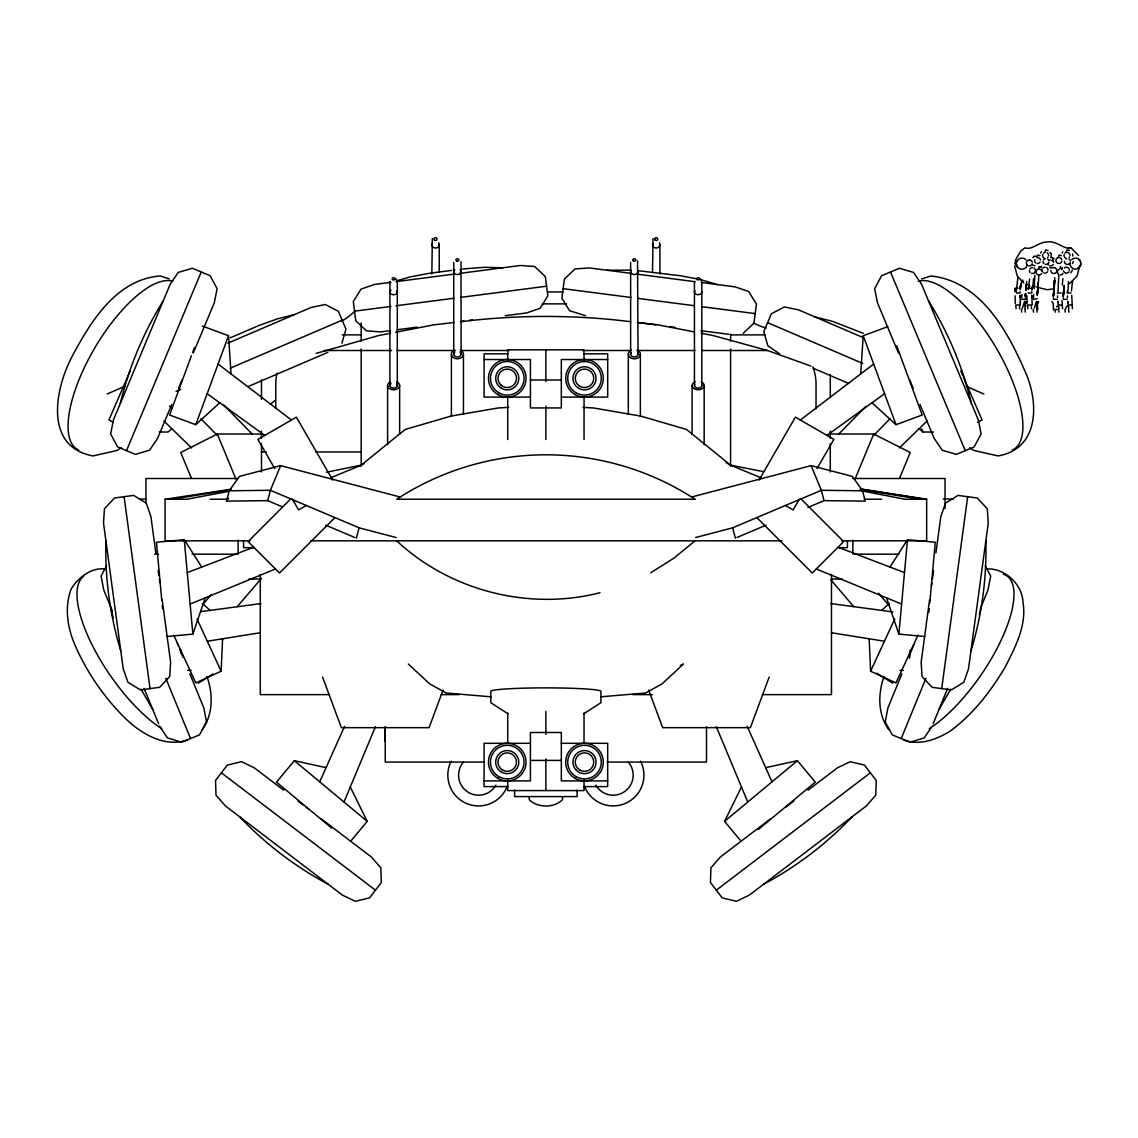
<?xml version="1.0" encoding="UTF-8"?>
<svg xmlns="http://www.w3.org/2000/svg" width="1138" height="1138" viewBox="0 0 1138 1138"><rect width="100%" height="100%" fill="white"/><g stroke="black" fill="none" stroke-linecap="round" stroke-linejoin="round"><path stroke-width="1.5" d="M385.241 741.393L385.241 727.395M1014.925 291.641L1015.153 288.213L1017.941 288.213M105.905 540.735C104.881 577.862 109.973 615.473 120.813 651.007M1038.738 275.752L1038.525 281.57M1058.781 275.752L1057.999 291.698M1034.855 275.254L1034.158 288.782M173.716 635.089L195.793 682.928L221.142 671.221L222.607 638.774M1026.604 284.301L1026.732 281.57M1054.798 277.686L1054.684 280.033A52.732 3.499 90 0 1 1053.404 296.605L1053.361 296.207A47.327 3.13 -90 0 0 1054.57 280.104A46.644 3.087 -90 0 1 1053.319 295.823L1053.247 295.339A39.56 2.617 -90 0 0 1054.414 280.802M1068.454 281.57L1067.885 291.698M1022.735 282.338L1022.849 280.033M860.712 373.933L863.23 335.71L887.782 326.663M1020.359 297.089L1020.459 295.837M1026.661 301.47L1026.519 302.736M1032.152 297.089L1032.251 295.837M1038.453 301.47C1038.923 303.377 1036.192 304.315 1037.173 301.869L1037.785 309.479M1033.56 278.625L1032.877 286.861M1062.821 278.625L1062.309 285.055M1017.913 277.245L1016.277 291.598M1021.44 283.078L1021.611 280.93M1072.551 280.93L1071.413 291.157M1021.938 294.543L1021.625 297.957M1029.563 279.094L1028.425 289.507M1033.731 294.543L1033.418 297.957M909.575 658.248L910.329 649.585M924.924 636.512L898.878 634.122L907.498 539.697L935.294 542.243L929.703 603.439M928.907 612.187L929.22 608.688M1057.458 297.687L1057.643 295.866M1067.344 297.687L1067.544 295.866M1079.763 265.808L1076.989 276.164L1069.421 283.746M929.59 599.74L921.126 662.33L922.079 676.584L932.122 687.324L951.311 689.913L963.843 682.231L968.538 668.731L988.253 522.996L987.3 508.743L977.258 498.003L958.068 495.4L945.536 503.096L940.827 516.581L935.905 553.011M931.439 586.027L931.908 582.599M932.378 579.171L933.53 570.593M941.709 688.618L967.67 496.694M1053.859 259.009L1053.973 258.241M1072.821 256.078L1072.579 253.831M1073.376 261.47L1072.465 263.547M1072.38 270.147L1070.844 272.679M1058.027 302.48L1058.283 301.342L1058.354 302.779M1067.913 302.48L1068.169 301.342L1068.241 302.779M979.292 614.62L981.198 606.554M1019.904 295.78L1020.786 297.374M120.329 403.421C128.964 367.275 143.601 332.282 163.275 300.759M282.21 506.78L267.7 500.635L226.505 501.118L229.222 490.791L239.421 476.381L280.631 465.641L400.59 497.121M267.7 500.635L270.417 490.293L280.631 465.641M356.365 538.146L359.082 527.804L270.417 490.293L229.222 490.791M341.912 343.235L345.966 329.11L338.342 311.3L325.312 304.5L311.314 307.388L227.828 343.178M1052.366 260.929L1053.219 258.084L1050.986 257.43M1061.612 269.678L1062.28 267.444M970.942 651.007C981.781 615.473 986.874 577.862 985.849 540.735M166.831 636.512L192.877 634.122L205.21 597.863M884.013 676.626C877.825 693.639 877.739 714.764 888.849 729.743M191.412 355.725L169.562 415.043L195.75 424.687L219.734 402.781M192.621 352.424L194.442 347.488M195.75 424.687L228.525 335.71L202.336 326.065M443.052 690.083L429.097 727.666L341.372 727.666L322.552 677.01M769.203 677.01L750.383 727.666L662.657 727.666L648.688 690.083M1056.69 306.961L1056.96 306.222M1066.861 306.222L1065.751 308.626M901.879 673.895L887.925 707.921L885.25 721.947L892.249 734.878L910.172 742.218L924.241 737.936L932.193 726.072M908.608 657.494L913.857 644.677M901.211 738.548L925.919 678.319M933.146 723.754L947.67 688.348M980.458 608.375L987.997 589.996L990.672 575.97L985.224 565.913M855.036 479.098L873.7 434.019L910.215 452.511L899.546 478.273M1015.267 260.446L1020.615 251.171L1024.897 247.871C1032.635 250.317 1037.572 242.067 1047.913 241.896C1056.021 240.516 1065.253 250.104 1070.588 247.871L1068.525 248.184L1071.057 247.871L1078.611 255.453M126.503 450.648L201.241 271.982M171.753 404.474L157.57 438.386L149.533 450.207L135.436 454.389L117.57 446.921L110.656 433.948L113.43 419.922L170.188 284.244L178.211 272.437L192.308 268.255L210.174 275.723L217.102 288.696L214.328 302.708L193.289 352.993M178.595 388.115L181.938 380.135M344.003 802.034L375.455 726.67M130.201 370.888L108.935 419.965L113.473 422.383M432.326 238.468L431.843 274.03M653.027 238.468L652.529 272.295M1040.658 253.049L1041.441 251.754M1051.128 256.79L1051.199 253.831M1062.039 253.049L1062.835 251.754M319.735 781.82L344.515 726.4M918.039 635.089L895.962 682.928L870.613 671.221L894.753 618.916M950.756 689.13L938.978 709.515M1036.931 256.761L1037.771 255.04L1040.004 255.694M1045.011 251.583L1045.85 249.848L1048.07 250.516M1038.468 268.255L1039.307 266.52L1041.54 267.188M1058.326 256.761L1059.165 255.04L1061.398 255.694M1066.391 251.583L1067.231 249.848L1069.464 250.516M1060.701 266.52L1059.862 268.255L1062.095 268.924M741.293 841.451L724.55 821.351L741.464 786.984M1034.286 308.156L1036.419 301.342L1036.846 308.697M106.531 565.913L101.083 575.97L103.757 589.996L112.321 610.878M759.089 480.037L795.391 417.162L833.87 439.382L817.041 468.515M799.331 499.184L793.143 509.924L785.448 505.485M1022.223 308.626L1024.627 301.342L1025.054 308.697M890.001 567.065L907.498 539.697M202.123 729.743C213.247 714.764 213.147 693.639 206.96 676.626M226.505 501.118L228.539 498.245M1032.891 257.529L1034.072 256.434M1040.388 267.188L1041.569 266.093M326.065 767.652L294.344 760.682L276.477 782.133L331.812 828.194M350.461 841.451L367.204 821.351L350.291 786.984M203.275 603.965L211.327 594.534M237.245 606.654L261.399 578.374M852.092 816.814C826.544 843.784 796.372 866.786 763.57 884.24M838.962 433.877L866.032 406.209M874.012 435.129L890.001 418.784M290.645 499.013L248.084 541.588L279.493 573.011L334.586 517.918M899.319 447.974L927.029 421.046M743.242 333.306L753.925 323.206L756.429 304.002L748.676 291.513L735.162 286.89L701.25 282.48M881.537 610.381L889.404 603.496M171.866 428.77L167.955 432.027L159.32 432.027M724.55 821.351L797.411 760.682L815.277 782.133L758.591 829.318M695.034 540.835L673.895 558.161L650.78 572.727M800.327 420.022L873.671 364.046M770.582 818.763L720.34 857.028L710.937 867.782L710.439 882.476L722.175 897.882L736.471 901.31L749.33 895.094L866.331 805.96L875.734 795.22L876.232 780.512L864.496 765.106L850.2 761.692L837.326 767.908L808.08 790.185M785.718 807.226L793.983 800.924M716.3 890.172L870.357 772.816M826.956 435.399L884.582 393.691M583.737 713.754L600.921 702.715L600.921 691.349A55.051 3.471 0 0 0 545.87 687.878A55.051 3.471 0 0 0 490.819 691.349L490.819 702.715L508.017 713.754M198.24 683.213L212.877 674.052M121.254 447.888L117.001 450.463L93.003 455.925C43.344 446.821 55.221 388.129 72.306 356.023C90.955 321.172 116.474 279.493 160.031 275.965L169.334 278.881M306.307 505.485L298.611 509.924L292.423 499.184M977.499 422.383L982.051 419.965L963.516 377.219M262.039 434.019L217.287 434.019L180.757 452.511L191.426 478.273M680.325 665.502L683.454 664.009L662.003 683.938L645.459 693.028L600.708 696.812M107.143 394.004L124.767 386.308M230.36 337.758L258.838 325.553L277.188 318.925L294.87 314.444M176.077 391.387L180.786 389.367M230.118 368.228L342.154 320.205M248.269 386.479L327.858 352.353M695.688 537.52L732.673 527.804L821.337 490.293L862.533 490.791L865.25 501.118L824.04 500.635L807.923 507.463M736.997 537.463L766.016 525.187M330.689 477.789L361.159 465.186A371.955 371.955 0 0 1 364.103 463.507M190.131 604.065L275.467 568.972M1034.001 256.477L1035.751 256.064M187.258 572.599L253.717 547.222M872.021 402.781L896.004 424.687L922.193 415.043L896.701 345.838M316.051 353.434L378.47 335.582L390.562 333.235M921.638 278.881L930.941 275.965C981.81 281.399 1009.15 333.818 1027.045 376.009C1038.966 406.223 1037.728 449.282 997.969 455.925L973.972 450.463L969.732 447.888M187.272 740.013C165.238 747.694 141.894 734.266 126.218 719.216C105.151 698.746 88.124 674.279 76.033 647.508C67.782 629.328 64.098 608.83 70.883 589.569C77.555 578.047 91.253 567.137 105.151 569M397.105 280.73L409.822 276.989L428.983 273.348L451.644 270.403M692.886 496.666L811.124 465.641L852.334 476.381L862.533 490.791M765.689 767.652L797.411 760.682M326.364 472.227L361.159 465.186L405.213 429.453L451.075 416.067L498.174 407.973L508.771 407.376M395.74 332.239L433.72 324.856L454.162 322.495M228.809 491.332L186.917 499.241L165.095 499.241L165.095 540.835L250.019 540.835M600.011 592.699C529.07 610.964 450.235 590.85 396.721 540.835M171.866 499.241L230.843 489.724M207.287 641.235L260.374 632.728M165.095 499.241L230.9 489.269M1068.525 248.184L1069.677 248.013M985.821 569C1003.986 567.336 1022.479 583.908 1022.991 602.443C1026.874 625.26 1015.352 646.996 1005.366 666.726C990.985 691.136 973.26 714.038 950.344 731.023C937.001 739.472 919.177 745.959 903.7 740.013M200.516 611.675L260.986 603.553M1053.333 288.91L1047.159 289.721L1036.675 287.117M462.569 268.981L484.447 267.288L502.669 267.8M390.974 282.309L374.573 284.429L361.059 289.066L353.306 301.556L355.796 320.76L366.493 330.859L380.746 331.883L390.505 330.617M395.939 281.655L454.361 274.073M459.51 273.404L520.422 265.495L534.675 266.505L545.358 276.605L547.862 295.823L540.109 308.313L526.581 312.936L505.229 315.71M354.558 311.158L390.96 306.435M395.939 305.781L453.891 298.256M460.52 297.388L546.61 286.207M397.134 329.75L417.205 327.147M460.52 321.513L463.963 321.072M469.112 320.404L472.54 319.963M460.975 321.713C517.249 314.671 574.505 314.671 630.779 321.713M201.753 567.065L184.256 539.697L156.461 542.243L161.724 599.939M1049.72 267.828L1051.441 267.771M607.052 270.247L630.594 270.119M1077.857 268.454A5.562 5.548 -90 0 0 1080.631 263.646L1080.915 265.083L1076.989 269.009A5.562 5.548 -90 0 1 1070.005 263.646M1027.017 288.213L1032.45 288.213M1016.262 293.035L1020.046 293.035L1020.061 291.598M1028.055 293.035L1031.839 293.035L1031.853 291.598M1057.316 293.035L1061.1 293.035M1070.986 293.035L1067.202 293.035L1067.202 291.598M1021.64 299.365L1025.423 299.365L1025.409 297.957M1033.432 299.365L1037.216 298.654M1057.259 299.365L1053.475 299.365L1053.461 297.957M1067.16 299.365L1063.361 299.365L1063.347 297.957M1025.964 303.405L1025.139 303.405L1025.381 301.869L1025.637 306.378M542.328 303.874L566.496 303.874M1062.295 304.998L1058.667 304.998L1058.923 308.754M1072.181 304.998L1068.554 304.998L1068.81 308.754M342.268 334.885L361.173 334.885M730.596 334.885L764.978 334.885M324.202 350.504L391.6 350.504M396.636 350.504L455.442 350.504M460.762 350.504L508.971 350.504M582.784 350.504L630.993 350.504M637.067 350.504L695.119 350.504M701.933 350.504L767.538 350.504L810.996 366.123M508.117 353.818L484.077 353.818L484.077 397.105L530.436 397.105M583.652 353.818L607.692 353.818L607.692 397.105L561.333 397.105M484.077 359.523L530.436 359.523L530.436 407.93L561.333 407.93L561.333 359.523L607.692 359.523M530.436 380.021L561.333 380.021M919.12 428.77L923.032 432.027L933.388 432.027M830.655 434.019L873.7 434.019M261.484 451.971L266.235 451.971M315.838 451.971L361.173 451.971M238.112 478.501L145.934 478.501L145.934 503.138M852.874 478.501L945.052 478.501L945.052 508.416M139.206 499.041L146.446 499.041M943.16 499.041L953.374 499.041M210.174 499.241L227.572 499.241M864.183 499.241L881.58 499.241M841.736 540.835L926.659 540.835L926.659 499.241L904.838 499.241L861.622 490.848M310.589 540.835L781.849 540.835M254.13 547.663L243.575 547.663L243.575 540.664M838.521 547.663L847.412 547.663L847.412 540.664M154.768 554.178L158.338 554.178M192.023 554.178L238.112 554.178L238.112 540.095M854.638 554.178L898.963 554.178M248.852 579.029L260.915 579.029M831.793 579.029L842.12 579.029M187.642 670.382L191.099 670.382M899.888 670.382L903.33 670.382M329.465 694.621L260.289 694.621L260.289 574.42M441.217 694.621L458.955 694.621M632.799 694.621L652.302 694.621M762.275 694.621L831.465 694.621L831.465 574.42M530.422 743.313L484.077 743.313L484.077 786.6L508.103 786.6M561.333 743.313L607.678 743.313L607.678 786.6L583.638 786.6M530.422 760.397L561.333 760.397M484.632 762.076L385.241 762.076L385.241 726.599M607.109 762.076L706.513 762.076L706.513 726.599M484.077 780.896L530.422 780.896L530.422 732.488L561.333 732.488L561.333 780.896L607.678 780.896M491.047 696.812L446.295 693.028L429.751 683.938L408.3 664.009M582.983 407.376L593.581 407.973L640.666 416.067L686.541 429.453L730.596 465.186L761.052 477.789M637.678 270.616L680.737 275.794L696.428 278.767M639.3 322.694L658.02 324.856L694.28 331.898M631.377 273.404L589.313 267.942L575.06 268.966L564.377 279.066L561.873 298.27L569.626 310.759L585.629 315.71M637.977 274.258L695.176 281.698M563.125 288.668L630.993 297.473M637.607 298.341L693.924 305.653M702.203 306.734L755.177 313.604M637.195 322.41L656.071 324.856M669.798 326.649L674.948 327.317M700.923 330.689L728.989 334.33M1032.564 286.164L1035.239 286.52M830.768 603.553L892.846 611.903M860.314 488.942L926.659 499.241M860.399 489.056L923.359 498.97M831.38 632.728L884.454 641.235M860.399 489.397L919.888 499.241M701.193 333.235L713.27 335.582L767.538 350.504M763.314 471.616L730.596 465.186A371.955 371.955 0 0 0 726.172 462.682M814.865 316.89L832.547 321.371L863.258 333.292M359.082 527.804L396.067 537.52M699.913 279.436L717.409 284.585M1032.707 265.069L1034.94 265.737M838.037 547.222L904.497 572.599M816.287 568.972L901.623 604.065M1026.149 284.258L1029.89 285.809M325.738 525.187L354.757 537.463M863.059 337.545L798.421 309.849L784.423 306.947L771.393 313.761L763.769 331.556L767.823 345.696L779.573 353.818M767.581 322.651L862.718 363.435M813.357 368.299L848.749 383.478M966.219 386.308L983.844 394.004M1049.833 252.522L1050.744 253.191M169.406 406.152L172.307 407.66M328.185 884.24C295.382 866.786 265.197 843.784 239.663 816.814M876.644 673.127L892.747 683.213M207.173 393.691L264.798 435.399M218.083 364.046L291.428 420.022M283.661 790.185L254.414 767.908L241.555 761.692L227.259 765.106L215.523 780.512L216.021 795.22L225.424 805.96L342.41 895.094L355.284 901.31L369.58 897.882L381.315 882.476L380.817 867.782L371.415 857.028L321.172 818.763M297.772 800.924L303.277 805.121M306.037 807.226L308.782 809.317M221.384 772.816L375.44 890.172M1023.83 282.921L1017.344 276.164L1014.57 265.808M294.344 760.682L367.204 821.351M202.351 603.496L210.217 610.381M163.943 421.046L191.653 447.974M801.109 499.013L843.671 541.588L812.262 573.011L757.168 517.918M223.717 404.943L252.01 433.877M200.985 418.784L216.974 435.129M878.508 593.183L888.849 605.316M830.74 579.711L853.728 606.654M159.562 726.072L167.514 737.936L181.582 742.218L199.491 734.878L206.504 721.947L203.83 707.921L189.875 673.895M928.48 300.759C948.153 332.282 962.791 367.275 971.425 403.421M152.777 709.515L140.998 689.13M332.666 480.037L296.364 417.162L257.885 439.382L274.713 468.515M637.536 260.972L638.034 354.103M700.823 279.08L701.819 281.598L701.819 385.512M396.309 279.08L397.318 281.598L397.318 385.512M197.002 618.916L221.142 671.221M747.225 726.4L772.019 781.82M960.771 370.888L962.833 375.64M921.666 428.898L923.032 432.027M890.513 271.982L965.252 450.648M898.465 352.993L877.426 302.708L874.653 288.696L881.58 275.723L899.447 268.255L913.544 272.437L921.567 284.244L978.324 419.922L981.098 433.948L974.185 446.921L956.318 454.389L942.221 450.207L934.184 438.386L920.002 404.474M909.817 380.135L913.16 388.115M716.3 726.67L747.751 802.034M811.124 465.641L821.337 490.293L824.04 500.635M217.287 434.019L235.95 479.098M177.244 643.084L178.552 646.284M179.861 649.485L183.147 657.494M165.835 678.319L190.544 738.548M144.085 688.348L158.609 723.754M863.23 335.71L896.004 424.687M886.545 597.863L898.878 634.122M732.673 527.804L735.376 538.146M110.542 606.554L113.217 617.849M460.99 261.669L461.118 354.103M155.849 553.011L150.913 516.581L146.219 503.096L133.687 495.4L114.497 498.003L104.454 508.743L103.501 522.996L123.203 668.731L127.911 682.231L140.443 689.913L159.633 687.324L169.676 676.584L170.629 662.33L162.165 599.74M158.225 570.593L158.922 575.743M159.377 579.171L159.846 582.599M124.085 496.694L150.045 688.618M1080.631 263.646L1080.915 262.209A5.562 5.548 -90 0 0 1071.626 259.706M1068.539 309.479L1068.852 312.125M1064.926 309.479L1065.225 312.125M1058.966 312.125L1058.653 309.479L1055.026 309.479L1055.339 312.125M1036.803 309.479L1037.102 312.125M1033.176 309.479L1033.489 312.125M1025.011 309.479L1025.31 312.125M1020.459 303.135L1020.359 301.897M1021.383 309.479L1021.696 312.125M1015.309 288.611L1015.437 291.47M1032.479 295.98L1032.579 297.374M184.256 539.697L192.877 634.122M162.208 605.188L162.535 608.688M180.643 649.585L180.942 653.056M1072.437 308.754L1071.712 295.254M1061.996 300.603L1062.551 308.754M1051.74 301.499L1053.191 303.405L1053.518 310.034M1032.209 304.998L1031.753 295.254M1031.483 308.754L1031.227 304.998L1027.6 304.998L1027.856 308.754M1020.416 304.998L1019.961 295.254M1019.676 308.754L1019.435 304.998L1015.807 304.998L1016.063 308.754M228.525 335.71L231.042 373.933M1067.928 301.869L1068.184 306.378M1058.041 301.869L1058.297 306.378M869.148 638.774L870.613 671.221M1026.889 295.795L1027.088 303.462M1015.096 295.795L1015.295 303.462M852.874 540.095L852.874 554.178M830.285 374.53L830.285 397.546M830.285 431.202L830.285 438.286M830.285 443.607L830.285 471.943M816.046 408.898L816.046 384.246A49.347 49.347 0 0 0 812.873 366.863M730.596 334.06L730.596 341.172M730.596 349.11L730.596 466.395M704.152 385.512L704.152 444.773M694.436 281.598L694.436 385.512M692.117 385.512L692.117 434.318M659.926 244.514L659.926 274.03M640.353 354.103L640.353 416.209M630.637 262.423L630.637 354.103M628.318 354.103L628.318 414.431M584.05 360.39L584.05 349.835L507.719 349.835L507.719 360.39M584.05 397.318L584.05 439.538M584.036 713.199L584.036 743.1M584.036 780.028L584.036 790.583L507.719 790.583L507.719 780.028M577.151 790.085L577.151 796.586L514.604 796.586L514.604 790.085M562.542 796.586L562.542 799.573C554.505 808.179 537.25 808.179 529.213 799.573L529.213 796.586M545.884 349.835L545.884 381.486M545.884 406.11L545.884 439.538M545.87 711.435L545.87 734.309M545.87 758.932L545.87 790.583M507.719 397.318L507.719 439.538M507.719 713.199L507.719 743.1M463.436 354.103L463.436 414.431M453.721 262.423L453.721 354.103M451.402 354.103L451.402 416.209M439.225 244.514L439.225 272.295M399.637 385.512L399.637 434.318M389.921 281.598L389.921 385.512M387.603 385.512L387.603 444.773M361.173 322.993L361.159 341.172M361.173 349.082L361.173 466.395M275.737 408.556L275.737 384.246A49.347 49.347 0 0 1 277.018 373.036M261.484 379.765L261.484 399.324M261.484 431.202L261.484 438.286M261.484 443.607L261.484 471.943M1079.009 259.706A5.562 5.548 -90 0 1 1079.891 260.858M1017.642 267.572A5.562 5.548 -90 0 1 1016.006 263.646L1016.206 262.209A5.562 5.548 -90 0 1 1016.76 260.858M1025.95 259.706A5.562 5.548 -90 0 0 1016.675 262.209L1015.039 262.209L1014.854 263.646L1016.476 263.646A5.562 5.548 -90 0 0 1027.386 265.083M1035.281 271.413A2.973 2.973 0 0 1 1031.597 273.404M1030.288 272.594A2.973 2.973 0 0 1 1029.477 270.474M1029.918 269.009A2.973 2.973 0 0 1 1032.522 267.601M1034.001 268.027A2.973 2.973 0 0 1 1035.409 270.645M1040.047 262.081A2.973 2.973 0 0 1 1037.429 263.49M1035.95 263.049A2.973 2.973 0 0 1 1034.67 259.677M1036.832 257.643A2.973 2.973 0 0 1 1037.6 257.558M1038.368 257.686A2.973 2.973 0 0 1 1040.402 259.848M1070.261 262.352A2.973 2.973 0 0 1 1066.562 264.343M1065.851 264.016A2.973 2.973 0 0 1 1064.443 261.413M1065.993 258.881A2.973 2.973 0 0 1 1066.719 258.611M1068.966 258.966A2.973 2.973 0 0 1 1070.303 260.815M1032.18 263.774A2.973 2.973 0 0 1 1028.482 265.766M1027.173 264.955A2.973 2.973 0 0 1 1026.49 262.067M1026.803 261.356A2.973 2.973 0 0 1 1027.927 260.303M1028.638 260.033A2.973 2.973 0 0 1 1029.421 259.948M1030.175 260.076A2.973 2.973 0 0 1 1032.223 262.238M1047.543 271.74A2.973 2.973 0 0 1 1044.158 273.02M1042.849 272.21A2.973 2.973 0 0 1 1042.166 269.336M1042.977 268.027A2.973 2.973 0 0 1 1045.097 267.217M1046.562 267.658A2.973 2.973 0 0 1 1047.984 270.261M1041.583 273.575A2.973 2.973 0 0 1 1038.197 274.855M1037.5 274.543A2.973 2.973 0 0 1 1036.206 271.171M1036.519 270.46A2.973 2.973 0 0 1 1039.904 269.165M1040.601 269.493A2.973 2.973 0 0 1 1041.939 271.328M1061.754 261.384A2.973 2.973 0 0 1 1058.824 263.49M1058.055 263.376A2.973 2.973 0 0 1 1056.064 259.677M1056.377 258.98A2.973 2.973 0 0 1 1057.501 257.913M1058.212 257.643A2.973 2.973 0 0 1 1058.994 257.558M1059.748 257.686A2.973 2.973 0 0 1 1061.797 259.848M1062.963 273.575A2.973 2.973 0 0 1 1060.36 274.983M1058.881 274.543A2.973 2.973 0 0 1 1057.6 271.171M1057.913 270.46A2.973 2.973 0 0 1 1059.037 269.407M1069.507 256.904A2.973 2.973 0 0 1 1069.009 257.501M1065.424 257.871A2.973 2.973 0 0 1 1064.13 254.499M1064.94 253.191A2.973 2.973 0 0 1 1067.06 252.38M1067.828 252.508A2.973 2.973 0 0 1 1069.137 253.305L1069.862 254.656A2.973 2.973 0 0 1 1069.948 255.438M1068.923 271.74A2.973 2.973 0 0 1 1065.552 273.02M1064.841 272.707A2.973 2.973 0 0 1 1063.518 270.858M1064.357 268.027A2.973 2.973 0 0 1 1067.245 267.33M1067.956 267.658A2.973 2.973 0 0 1 1069.364 270.261M1056.676 271.413A2.973 2.973 0 0 1 1052.991 273.404M1052.28 273.092A2.973 2.973 0 0 1 1050.872 270.474M1052.422 267.956A2.973 2.973 0 0 1 1054.684 267.714M1055.395 268.027A2.973 2.973 0 0 1 1056.804 270.645M1053.247 264.471A2.973 2.973 0 0 1 1049.876 265.766M1048.567 264.955A2.973 2.973 0 0 1 1047.842 263.603M1050.033 260.033A2.973 2.973 0 0 1 1050.801 259.948M1052.28 260.389A2.973 2.973 0 0 1 1052.878 260.887M1053.333 261.512A2.973 2.973 0 0 1 1053.617 262.238M1048.866 262.352A2.973 2.973 0 0 1 1045.168 264.343M1043.859 263.532A2.973 2.973 0 0 1 1043.048 261.413M1043.489 259.948A2.973 2.973 0 0 1 1045.324 258.611M1047.572 258.966A2.973 2.973 0 0 1 1048.909 260.815M1048.112 256.904A2.973 2.973 0 0 1 1047.614 257.501M1044.03 257.871A2.973 2.973 0 0 1 1042.735 254.499M1043.546 253.191A2.973 2.973 0 0 1 1044.897 252.465M1047.145 252.821A2.973 2.973 0 0 1 1047.742 253.305L1048.468 254.656A2.973 2.973 0 0 1 1048.553 255.438M1064.073 286.349A46.644 3.087 -90 0 1 1063.205 295.823L1063.134 295.339A39.56 2.617 -90 0 0 1064.073 285.382M1064.115 286.506A47.327 3.13 -90 0 1 1063.248 296.207L1063.29 296.605A52.732 3.499 90 0 0 1064.172 286.563M1037.273 294.913A47.327 3.13 -90 0 0 1038.212 282.338A52.732 3.499 -90 0 1 1037.301 295.24M1038.041 283.149A39.56 2.617 -90 0 1 1037.33 292.736M1038.055 284.358A46.644 3.087 90 0 1 1037.216 294.571M1032.095 287.658A46.644 3.087 -90 0 1 1031.753 288.981L1031.64 288.284A39.56 2.617 90 0 0 1032.052 287.046M1032.308 287.203A47.327 3.13 90 0 1 1031.782 289.536L1031.81 290.048A52.732 3.499 -90 0 0 1032.337 287.53M1026.263 284.358A46.644 3.087 90 0 1 1025.879 290.005M1025.423 294.571A46.644 3.087 90 0 1 1025.267 295.823L1025.196 295.339A39.56 2.617 -90 0 0 1025.366 294.13M1025.921 290.233A47.327 3.13 -90 0 0 1026.305 284.472A52.732 3.499 -90 0 1 1025.964 290.375M1025.623 293.49A47.327 3.13 -90 0 1 1025.31 296.207L1025.352 296.605A52.732 3.499 -90 0 0 1025.665 293.732M1026.135 285.382A39.56 2.617 -90 0 1 1025.992 287.459M1020.999 283.547A47.327 3.13 90 0 1 1020.16 288.91M1020.8 283.746A39.56 2.617 90 0 1 1020.26 287.046M1021.042 283.789A52.732 3.499 -90 0 1 1020.189 289.351M1020.8 284.543A46.644 3.087 -90 0 1 1020.302 287.658M270.389 404.374A133.871 133.871 0 0 1 275.14 400.42M438.727 242.75A3.699 3.542 0 0 1 436.01 248.013A3.699 3.542 0 0 1 431.971 243.589M659.428 242.75A3.699 3.542 0 0 1 656.711 248.013A3.699 3.542 0 0 1 652.657 243.589M637.337 350.035A6.017 4.708 0 0 1 638.944 357.133A6.017 4.708 0 0 1 629.727 357.133A6.017 4.708 0 0 1 631.334 350.035M637.906 353.363A3.699 2.888 0 0 1 633.852 356.962A3.699 2.888 0 0 1 631.135 352.666M637.906 270.915A3.699 2.888 0 0 1 633.852 274.514A3.699 2.888 0 0 1 631.135 270.218M701.136 381.827A6.017 4.253 0 0 1 702.743 388.257A6.017 4.253 0 0 1 693.526 388.257A6.017 4.253 0 0 1 695.119 381.827M701.705 384.843A3.699 2.617 0 0 1 697.651 388.115A3.699 2.617 0 0 1 694.934 384.217M701.705 291.399A3.699 2.617 0 0 1 697.651 294.671A3.699 2.617 0 0 1 694.934 290.773M460.421 350.035A6.017 4.708 0 0 1 462.028 357.133A6.017 4.708 0 0 1 452.81 357.133A6.017 4.708 0 0 1 454.403 350.035M460.022 352.069A3.699 2.888 0 0 1 460.022 356.151A3.699 2.888 0 0 1 454.802 356.151A3.699 2.888 0 0 1 454.802 352.069M460.022 269.621A3.699 2.888 0 0 1 460.022 273.703A3.699 2.888 0 0 1 454.802 273.703A3.699 2.888 0 0 1 454.802 269.621M396.636 381.827A6.017 4.253 0 0 1 398.229 388.257A6.017 4.253 0 0 1 389.011 388.257A6.017 4.253 0 0 1 390.619 381.827M396.821 384.217A3.699 2.617 0 0 1 395.74 387.66A3.699 2.617 0 0 1 390.789 387.204A3.699 2.617 0 0 1 391.003 383.677M396.821 290.773A3.699 2.617 0 0 1 395.74 294.216A3.699 2.617 0 0 1 390.789 293.76A3.699 2.617 0 0 1 391.003 290.233M640.566 761.194A30.754 30.754 0 0 1 625.672 803.272A30.754 30.754 0 0 1 584.448 786.187M628.489 762.304A20.015 20.015 0 0 1 624.648 791.564A20.015 20.015 0 0 1 595.828 785.177M507.306 786.187A30.754 30.754 0 0 1 466.082 803.272A30.754 30.754 0 0 1 451.189 761.194M495.926 785.177A20.015 20.015 0 0 1 467.106 791.564A20.015 20.015 0 0 1 463.266 762.304M161.71 728.718A96.83 35.093 55.3 0 1 93.16 646.967A96.83 35.093 55.3 0 1 83.657 576.241M78.721 450.065A96.83 36.501 -59.4 0 1 91.894 352.951A96.83 36.501 -59.4 0 1 172.805 281.257M1003.204 574.135A96.83 35.093 -55.3 0 1 1000.444 641.633A96.83 35.093 -55.3 0 1 929.277 728.718M918.181 281.257A96.83 36.501 59.4 0 1 999.079 352.951A96.83 36.501 59.4 0 1 1012.265 450.065M766.102 327.986A69.461 69.461 0 0 1 753.427 323.007M355.369 310.745A69.461 69.461 0 0 1 341.599 321.229M547.606 291.911A1432.145 1432.145 0 0 1 563.04 292.011M695.034 499.241L396.721 499.241A272.579 272.579 0 0 1 695.034 499.241M434.474 240.09A1.508 1.437 0 0 0 436.978 239.449A1.508 1.437 0 0 0 435.143 237.686A1.508 1.437 0 0 0 434.474 240.09M655.474 240.317A1.508 1.437 0 0 0 657.736 239.08A1.508 1.437 0 0 0 655.474 237.828A1.508 1.437 0 0 0 655.474 240.317M633.269 260.758A1.508 1.166 0 0 0 635.786 260.232A1.508 1.166 0 0 0 633.951 258.795A1.508 1.166 0 0 0 633.269 260.758M697.068 279.535A1.508 1.067 0 0 0 699.586 279.052A1.508 1.067 0 0 0 697.736 277.757A1.508 1.067 0 0 0 697.068 279.535M456.665 260.943A1.508 1.166 0 0 0 458.913 259.933A1.508 1.166 0 0 0 456.665 258.909A1.508 1.166 0 0 0 456.665 260.943M392.866 279.706A1.508 1.067 0 0 0 395.128 278.782A1.508 1.067 0 0 0 392.866 277.857A1.508 1.067 0 0 0 392.866 279.706M575.117 394.587A18.791 18.791 0 0 0 603.311 378.314A18.791 18.791 0 0 0 575.117 362.04A18.791 18.791 0 0 0 575.117 394.587M497.861 394.587A18.791 18.791 0 0 0 526.055 378.314A18.791 18.791 0 0 0 497.861 362.04A18.791 18.791 0 0 0 497.861 394.587M500.734 384.843A9.232 9.232 0 0 0 516.183 380.704A9.232 9.232 0 0 0 504.874 369.395A9.232 9.232 0 0 0 500.734 384.843M579.896 386.308A9.232 9.232 0 0 0 593.751 378.314A9.232 9.232 0 0 0 579.896 370.319A9.232 9.232 0 0 0 579.896 386.308M501.488 388.314A11.536 11.536 0 0 0 518.8 378.314A11.536 11.536 0 0 0 501.488 368.314A11.536 11.536 0 0 0 501.488 388.314M578.744 388.314A11.536 11.536 0 0 0 596.056 378.314A11.536 11.536 0 0 0 578.744 368.314A11.536 11.536 0 0 0 578.744 388.314M576.113 392.852A16.786 16.786 0 0 0 601.305 378.314A16.786 16.786 0 0 0 576.113 363.776A16.786 16.786 0 0 0 576.113 392.852M498.857 392.852A16.786 16.786 0 0 0 524.049 378.314A16.786 16.786 0 0 0 498.857 363.776A16.786 16.786 0 0 0 498.857 392.852M575.103 778.378A18.791 18.791 0 0 0 603.296 762.104A18.791 18.791 0 0 0 575.103 745.831A18.791 18.791 0 0 0 575.103 778.378M497.847 778.378A18.791 18.791 0 0 0 526.041 762.104A18.791 18.791 0 0 0 497.847 745.831A18.791 18.791 0 0 0 497.847 778.378M502.626 770.099A9.232 9.232 0 0 0 516.481 762.104A9.232 9.232 0 0 0 502.626 754.11A9.232 9.232 0 0 0 502.626 770.099M579.882 770.099A9.232 9.232 0 0 0 593.737 762.104A9.232 9.232 0 0 0 579.882 754.11A9.232 9.232 0 0 0 579.882 770.099M501.474 772.105A11.536 11.536 0 0 0 518.786 762.104A11.536 11.536 0 0 0 501.474 752.104A11.536 11.536 0 0 0 501.474 772.105M576.34 770.27A11.536 11.536 0 0 0 595.658 765.092A11.536 11.536 0 0 0 581.518 750.952A11.536 11.536 0 0 0 576.34 770.27M576.113 776.642A16.786 16.786 0 0 0 601.291 762.104A16.786 16.786 0 0 0 576.113 747.566A16.786 16.786 0 0 0 576.113 776.642M498.857 776.642A16.786 16.786 0 0 0 524.035 762.104A16.786 16.786 0 0 0 498.857 747.566A16.786 16.786 0 0 0 498.857 776.642"/></g></svg>
